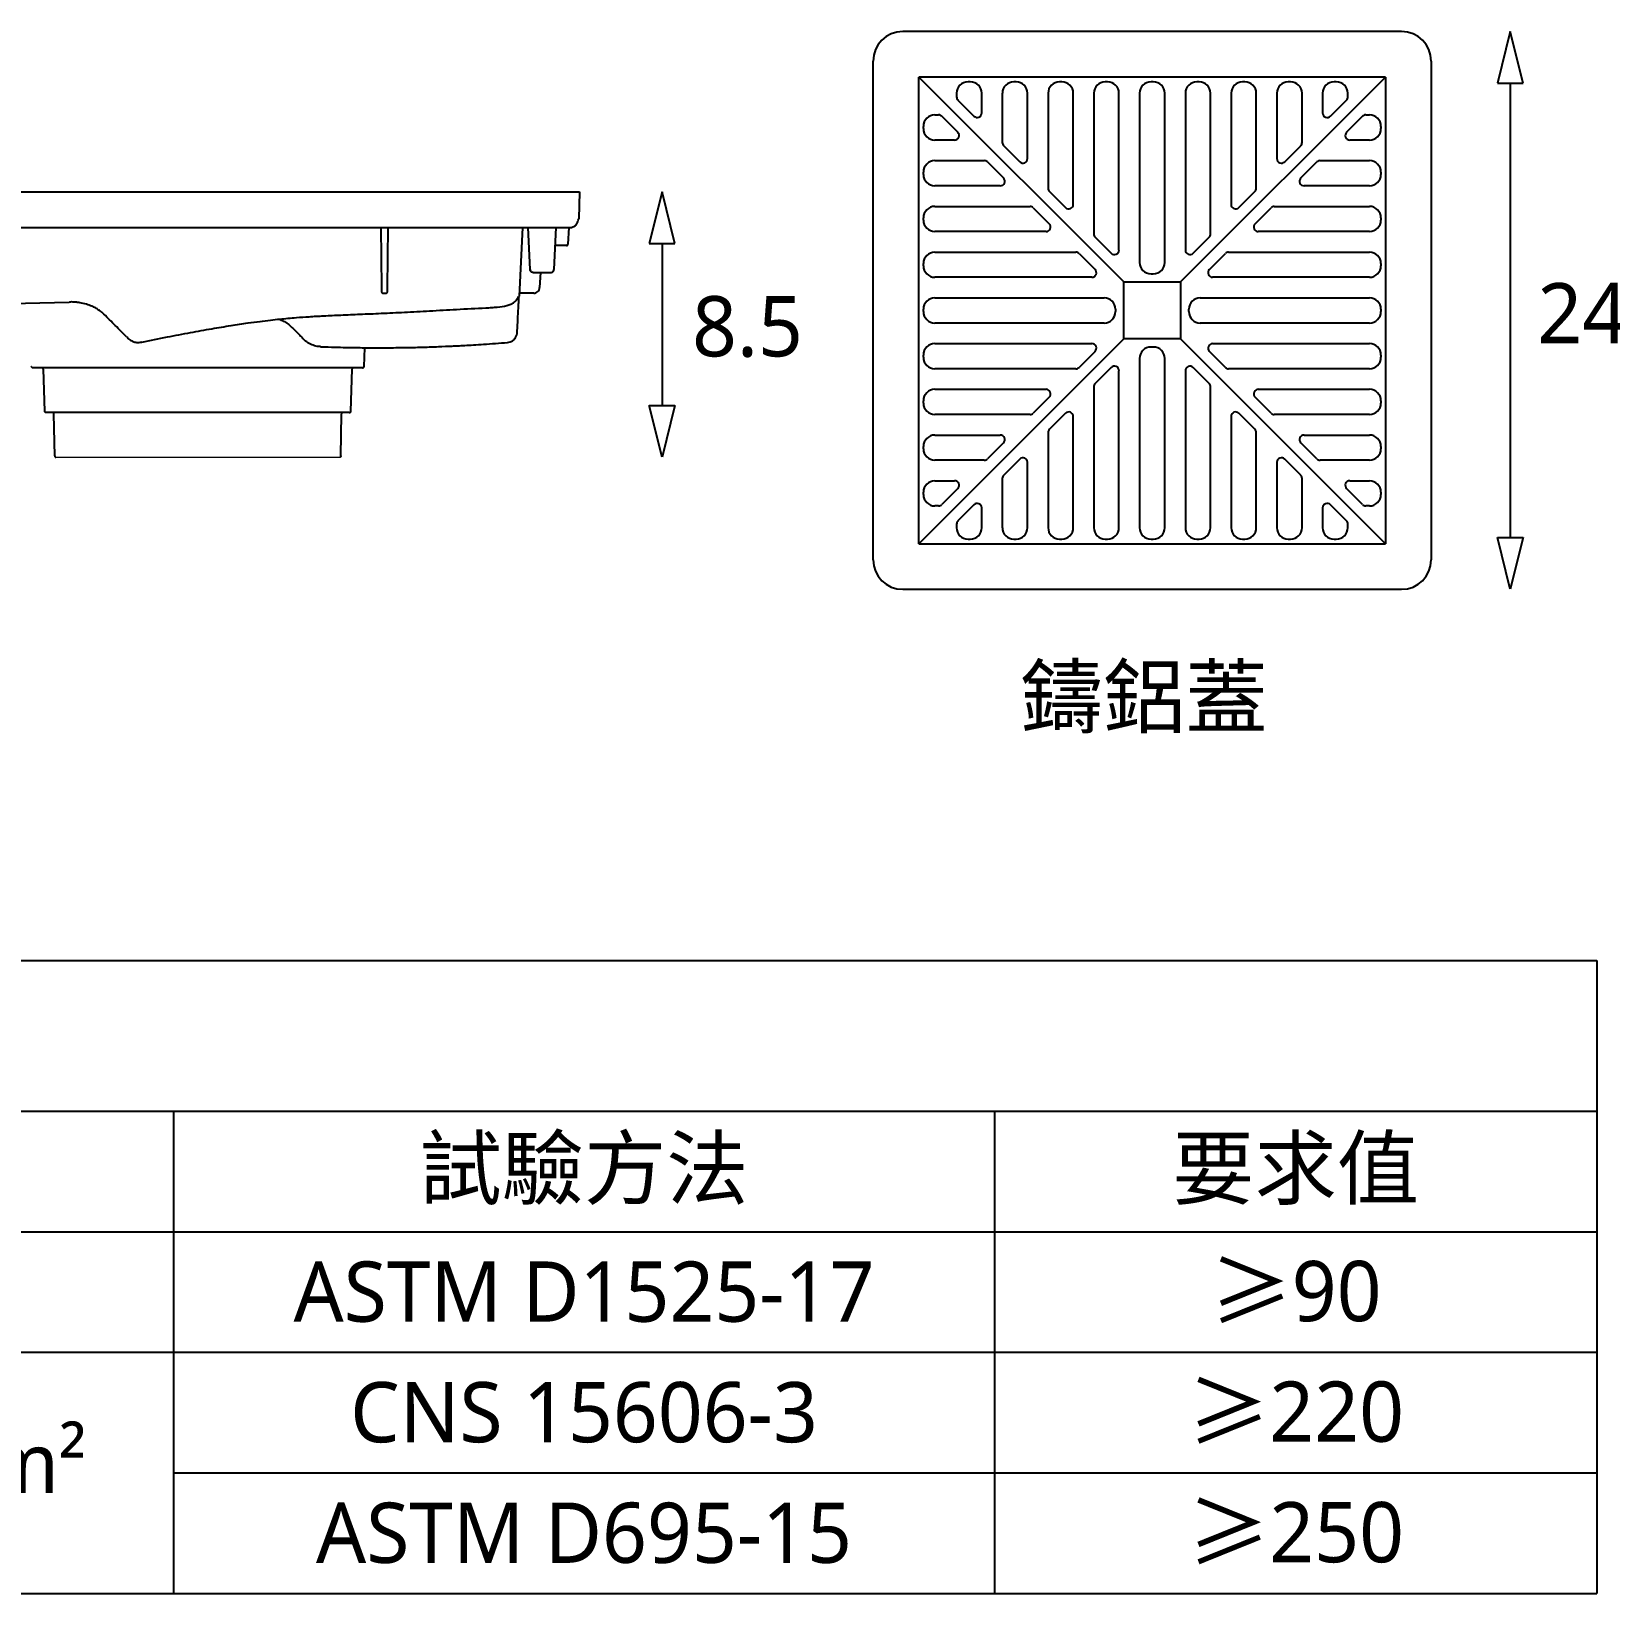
# Model space of a CAD drawing. Header units: millimetres. Extents: x 5208 to 9408, y 10 to 2980.
# Drawn here: x 6911 to 7435, y 971 to 1489 of the extents above; entities that cross this region are included whole.
import ezdxf

# ---------------------------------------------------------------- set-up
doc = ezdxf.new("R2010")
doc.units = ezdxf.units.MM
doc.styles.add('微軟正黑體-20', font='Microsoft JhengHei.ttf', dxfattribs={"height": 20})

msp = doc.modelspace()

# ---------------------------------------------------------------- linework, layer by layer
at = {"linetype": 'Continuous'}
for p, q in [((7365.72, 1489.25, -163.19), (7200.27, 1489.25, -163.19)), ((7190.47, 1314, -163.19), (7190.47, 1479.45, -163.19)), ((7375.52, 1479.45, -163.19), (7375.52, 1314, -163.19)), ((7205.58, 1319.3, -163.19), (7205.58, 1474.14, -163.19)), ((7360.41, 1474.14, -163.19), (7205.58, 1474.14, -163.19)), ((7360.41, 1474.14, -163.19), (7360.41, 1319.3, -163.19)), ((7205.58, 1319.3, -163.19), (7360.41, 1319.3, -163.19)), ((7200.27, 1304.2, -163.19), (7365.72, 1304.2, -163.19))]:
    msp.add_line(p, q, dxfattribs=at)
for p, q in [((7401.76, 1489.25, -163.19), (7397.51, 1472.08, -163.19)), ((7406.01, 1472.08, -163.19), (7401.76, 1489.25, -163.19)), ((7205.58, 1474.14, -163.19), (7273.55, 1406.16, -163.19)), ((7222.68, 1472.58, -163.19), (7221.92, 1472.58, -163.19)), ((7237.85, 1472.58, -163.19), (7237.1, 1472.58, -163.19)), ((7253.03, 1472.58, -163.19), (7252.27, 1472.58, -163.19)), ((7268.2, 1472.58, -163.19), (7267.44, 1472.58, -163.19)), ((7283.37, 1472.58, -163.19), (7282.61, 1472.58, -163.19)), ((7292.43, 1406.16, -163.19), (7360.41, 1474.14, -163.19)), ((7298.54, 1472.58, -163.19), (7297.79, 1472.58, -163.19)), ((7313.72, 1472.58, -163.19), (7312.96, 1472.58, -163.19)), ((7328.89, 1472.58, -163.19), (7328.13, 1472.58, -163.19)), ((7344.06, 1472.58, -163.19), (7343.3, 1472.58, -163.19)), ((7397.51, 1472.08, -163.19), (7406.01, 1472.08, -163.19)), ((7401.76, 1472.08, -163.19), (7401.76, 1321.37, -163.19)), ((7218.13, 1468.79, -163.19), (7218.13, 1467.58, -163.19)), ((7218.57, 1466.5, -163.19), (7223.89, 1461.19, -163.19)), ((7226.48, 1462.27, -163.19), (7226.48, 1468.79, -163.19)), ((7233.3, 1468.79, -163.19), (7233.3, 1452.41, -163.19)), ((7241.65, 1447.09, -163.19), (7241.65, 1468.79, -163.19)), ((7248.48, 1468.79, -163.19), (7248.48, 1437.23, -163.19)), ((7256.82, 1431.92, -163.19), (7256.82, 1468.79, -163.19)), ((7263.65, 1468.79, -163.19), (7263.65, 1422.06, -163.19)), ((7271.99, 1416.75, -163.19), (7271.99, 1468.79, -163.19)), ((7278.82, 1468.79, -163.19), (7278.82, 1412.65, -163.19)), ((7287.17, 1412.65, -163.19), (7287.17, 1468.79, -163.19)), ((7293.99, 1468.79, -163.19), (7293.99, 1416.75, -163.19)), ((7302.34, 1422.06, -163.19), (7302.34, 1468.79, -163.19)), ((7309.17, 1468.79, -163.19), (7309.17, 1431.92, -163.19)), ((7317.51, 1437.23, -163.19), (7317.51, 1468.79, -163.19)), ((7324.34, 1468.79, -163.19), (7324.34, 1447.09, -163.19)), ((7332.68, 1452.41, -163.19), (7332.68, 1468.79, -163.19)), ((7339.51, 1468.79, -163.19), (7339.51, 1462.27, -163.19)), ((7342.1, 1461.19, -163.19), (7347.41, 1466.5, -163.19)), ((7347.86, 1467.58, -163.19), (7347.86, 1468.79, -163.19)), ((7210.92, 1461.58, -163.19), (7212.14, 1461.58, -163.19)), ((7213.21, 1461.14, -163.19), (7218.52, 1455.83, -163.19)), ((7347.47, 1455.83, -163.19), (7352.78, 1461.14, -163.19)), ((7353.85, 1461.58, -163.19), (7355.06, 1461.58, -163.19)), ((7207.13, 1457.03, -163.19), (7207.13, 1457.79, -163.19)), ((7358.86, 1457.79, -163.19), (7358.86, 1457.03, -163.19)), ((7217.45, 1453.24, -163.19), (7210.92, 1453.24, -163.19)), ((7233.75, 1451.33, -163.19), (7239.06, 1446.02, -163.19)), ((7326.93, 1446.02, -163.19), (7332.24, 1451.33, -163.19)), ((7355.06, 1453.24, -163.19), (7348.54, 1453.24, -163.19)), ((7210.92, 1446.41, -163.19), (7227.31, 1446.41, -163.19)), ((7228.38, 1445.97, -163.19), (7233.69, 1440.66, -163.19)), ((7332.29, 1440.66, -163.19), (7337.6, 1445.97, -163.19)), ((7338.68, 1446.41, -163.19), (7355.06, 1446.41, -163.19)), ((7207.13, 1441.86, -163.19), (7207.13, 1442.62, -163.19)), ((7358.86, 1442.62, -163.19), (7358.86, 1441.86, -163.19)), ((7120.48, 1436.11, -163.19), (7116.23, 1418.94, -163.19)), ((7124.73, 1418.94, -163.19), (7120.48, 1436.11, -163.19)), ((7232.62, 1438.07, -163.19), (7210.92, 1438.07, -163.19)), ((7248.92, 1436.16, -163.19), (7254.23, 1430.85, -163.19)), ((7311.76, 1430.85, -163.19), (7317.07, 1436.16, -163.19)), ((7355.06, 1438.07, -163.19), (7333.37, 1438.07, -163.19)), ((7210.92, 1431.24, -163.19), (7242.48, 1431.24, -163.19)), ((7243.56, 1430.8, -163.19), (7248.87, 1425.48, -163.19)), ((7317.12, 1425.48, -163.19), (7322.43, 1430.8, -163.19)), ((7323.5, 1431.24, -163.19), (7355.06, 1431.24, -163.19)), ((7207.13, 1426.69, -163.19), (7207.13, 1427.45, -163.19)), ((7358.86, 1427.45, -163.19), (7358.86, 1426.69, -163.19)), ((7116.23, 1418.94, -163.19), (7124.73, 1418.94, -163.19)), ((7120.48, 1418.94, -163.19), (7120.48, 1365.16, -163.19)), ((7247.79, 1422.89, -163.19), (7210.92, 1422.89, -163.19)), ((7264.09, 1420.99, -163.19), (7269.4, 1415.68, -163.19)), ((7296.58, 1415.68, -163.19), (7301.89, 1420.99, -163.19)), ((7355.06, 1422.89, -163.19), (7318.19, 1422.89, -163.19)), ((7210.92, 1416.07, -163.19), (7257.66, 1416.07, -163.19)), ((7258.73, 1415.62, -163.19), (7264.04, 1410.31, -163.19)), ((7301.95, 1410.31, -163.19), (7307.26, 1415.62, -163.19)), ((7308.33, 1416.07, -163.19), (7355.06, 1416.07, -163.19)), ((7207.13, 1411.52, -163.19), (7207.13, 1412.27, -163.19)), ((7262.97, 1407.72, -163.19), (7210.92, 1407.72, -163.19)), ((7282.61, 1408.86, -163.19), (7283.37, 1408.86, -163.19)), ((7355.06, 1407.72, -163.19), (7303.02, 1407.72, -163.19)), ((7358.86, 1412.27, -163.19), (7358.86, 1411.52, -163.19)), ((7273.55, 1406.16, -163.19), (7292.43, 1406.16, -163.19)), ((7273.55, 1387.28, -163.19), (7273.55, 1406.16, -163.19)), ((7292.43, 1406.16, -163.19), (7292.43, 1387.28, -163.19)), ((7207.13, 1396.34, -163.19), (7207.13, 1397.1, -163.19)), ((7210.92, 1400.89, -163.19), (7267.06, 1400.89, -163.19)), ((7270.85, 1397.1, -163.19), (7270.85, 1396.34, -163.19)), ((7295.13, 1396.34, -163.19), (7295.13, 1397.1, -163.19)), ((7298.92, 1400.89, -163.19), (7355.06, 1400.89, -163.19)), ((7358.86, 1397.1, -163.19), (7358.86, 1396.34, -163.19)), ((7267.06, 1392.55, -163.19), (7210.92, 1392.55, -163.19)), ((7355.06, 1392.55, -163.19), (7298.92, 1392.55, -163.19)), ((7205.58, 1319.3, -163.19), (7273.55, 1387.28, -163.19)), ((7292.43, 1387.28, -163.19), (7273.55, 1387.28, -163.19)), ((7292.43, 1387.28, -163.19), (7360.41, 1319.3, -163.19)), ((7207.13, 1381.17, -163.19), (7207.13, 1381.93, -163.19)), ((7210.92, 1385.72, -163.19), (7262.97, 1385.72, -163.19)), ((7264.04, 1383.13, -163.19), (7258.73, 1377.82, -163.19)), ((7283.37, 1384.58, -163.19), (7282.61, 1384.58, -163.19)), ((7307.26, 1377.82, -163.19), (7301.95, 1383.13, -163.19)), ((7303.02, 1385.72, -163.19), (7355.06, 1385.72, -163.19)), ((7358.86, 1381.93, -163.19), (7358.86, 1381.17, -163.19)), ((7257.66, 1377.38, -163.19), (7210.92, 1377.38, -163.19)), ((7269.4, 1377.77, -163.19), (7264.09, 1372.46, -163.19)), ((7271.99, 1324.65, -163.19), (7271.99, 1376.69, -163.19)), ((7278.82, 1380.79, -163.19), (7278.82, 1324.65, -163.19)), ((7287.17, 1324.65, -163.19), (7287.17, 1380.79, -163.19)), ((7293.99, 1376.69, -163.19), (7293.99, 1324.65, -163.19)), ((7301.89, 1372.46, -163.19), (7296.58, 1377.77, -163.19)), ((7355.06, 1377.38, -163.19), (7308.33, 1377.38, -163.19)), ((7263.65, 1371.38, -163.19), (7263.65, 1324.65, -163.19)), ((7302.34, 1324.65, -163.19), (7302.34, 1371.38, -163.19)), ((7207.13, 1366, -163.19), (7207.13, 1366.76, -163.19)), ((7210.92, 1370.55, -163.19), (7247.79, 1370.55, -163.19)), ((7248.87, 1367.96, -163.19), (7243.56, 1362.65, -163.19)), ((7322.43, 1362.65, -163.19), (7317.12, 1367.96, -163.19)), ((7318.19, 1370.55, -163.19), (7355.06, 1370.55, -163.19)), ((7358.86, 1366.76, -163.19), (7358.86, 1366, -163.19)), ((7120.48, 1347.99, -163.19), (7116.23, 1365.16, -163.19)), ((7116.23, 1365.16, -163.19), (7124.73, 1365.16, -163.19)), ((7124.73, 1365.16, -163.19), (7120.48, 1347.99, -163.19)), ((7242.48, 1362.2, -163.19), (7210.92, 1362.2, -163.19)), ((7254.23, 1362.6, -163.19), (7248.92, 1357.28, -163.19)), ((7256.82, 1324.65, -163.19), (7256.82, 1361.52, -163.19)), ((7309.17, 1361.52, -163.19), (7309.17, 1324.65, -163.19)), ((7317.07, 1357.28, -163.19), (7311.76, 1362.6, -163.19)), ((7355.06, 1362.2, -163.19), (7323.5, 1362.2, -163.19)), ((7210.92, 1355.38, -163.19), (7232.62, 1355.38, -163.19)), ((7248.48, 1356.21, -163.19), (7248.48, 1324.65, -163.19)), ((7317.51, 1324.65, -163.19), (7317.51, 1356.21, -163.19)), ((7333.37, 1355.38, -163.19), (7355.06, 1355.38, -163.19)), ((7207.13, 1350.83, -163.19), (7207.13, 1351.58, -163.19)), ((7233.69, 1352.79, -163.19), (7228.38, 1347.48, -163.19)), ((7337.6, 1347.48, -163.19), (7332.29, 1352.79, -163.19)), ((7358.86, 1351.58, -163.19), (7358.86, 1350.83, -163.19)), ((7227.31, 1347.03, -163.19), (7210.92, 1347.03, -163.19)), ((7239.06, 1347.42, -163.19), (7233.75, 1342.11, -163.19)), ((7241.65, 1324.65, -163.19), (7241.65, 1346.35, -163.19)), ((7324.34, 1346.35, -163.19), (7324.34, 1324.65, -163.19)), ((7332.24, 1342.11, -163.19), (7326.93, 1347.42, -163.19)), ((7355.06, 1347.03, -163.19), (7338.68, 1347.03, -163.19)), ((7210.92, 1340.2, -163.19), (7217.45, 1340.2, -163.19)), ((7233.3, 1341.04, -163.19), (7233.3, 1324.65, -163.19)), ((7332.68, 1324.65, -163.19), (7332.68, 1341.04, -163.19)), ((7348.54, 1340.2, -163.19), (7355.06, 1340.2, -163.19)), ((7207.13, 1335.65, -163.19), (7207.13, 1336.41, -163.19)), ((7218.52, 1337.61, -163.19), (7213.21, 1332.3, -163.19)), ((7352.78, 1332.3, -163.19), (7347.47, 1337.61, -163.19)), ((7358.86, 1336.41, -163.19), (7358.86, 1335.65, -163.19)), ((7212.14, 1331.86, -163.19), (7210.92, 1331.86, -163.19)), ((7223.89, 1332.25, -163.19), (7218.57, 1326.94, -163.19)), ((7226.48, 1324.65, -163.19), (7226.48, 1331.18, -163.19)), ((7339.51, 1331.18, -163.19), (7339.51, 1324.65, -163.19)), ((7347.41, 1326.94, -163.19), (7342.1, 1332.25, -163.19)), ((7355.06, 1331.86, -163.19), (7353.85, 1331.86, -163.19)), ((7218.13, 1325.87, -163.19), (7218.13, 1324.65, -163.19)), ((7347.86, 1324.65, -163.19), (7347.86, 1325.87, -163.19)), ((7221.92, 1320.86, -163.19), (7222.68, 1320.86, -163.19)), ((7237.1, 1320.86, -163.19), (7237.85, 1320.86, -163.19)), ((7252.27, 1320.86, -163.19), (7253.03, 1320.86, -163.19)), ((7267.44, 1320.86, -163.19), (7268.2, 1320.86, -163.19)), ((7282.61, 1320.86, -163.19), (7283.37, 1320.86, -163.19)), ((7297.79, 1320.86, -163.19), (7298.54, 1320.86, -163.19)), ((7312.96, 1320.86, -163.19), (7313.72, 1320.86, -163.19)), ((7328.13, 1320.86, -163.19), (7328.89, 1320.86, -163.19)), ((7343.3, 1320.86, -163.19), (7344.06, 1320.86, -163.19)), ((7401.76, 1304.2, -163.19), (7397.51, 1321.37, -163.19)), ((7397.51, 1321.37, -163.19), (7406.01, 1321.37, -163.19)), ((7406.01, 1321.37, -163.19), (7401.76, 1304.2, -163.19)), ((6580.42, 1181.07), (7430.42, 1181.07)), ((7430.42, 1181.07), (7430.42, 971.07)), ((6580.42, 1131.07), (7430.42, 1131.07)), ((6958.44, 1131.07), (6958.44, 971.07)), ((7230.72, 1131.07), (7230.72, 971.07)), ((6580.42, 1091.07), (7430.42, 1091.07)), ((6580.42, 1051.07), (7430.42, 1051.07)), ((6958.44, 1011.07), (7430.42, 1011.07)), ((6580.42, 971.07), (7430.42, 971.07))]:
    msp.add_line(p, q)
at = {"linetype": 'Continuous', "lineweight": 25}
for p, q in [((6852.12, 1436.11, -163.19), (7080.91, 1436.11, -163.19)), ((7093.05, 1436.11, -163.19), (7092.81, 1427.11, -163.19)), ((6852.35, 1424.22, -163.19), (7080.68, 1424.22, -163.19)), ((7027.24, 1424.22, -163.19), (7027.41, 1404.33, -163.19)), ((7029.43, 1404.33, -163.19), (7029.6, 1424.22, -163.19)), ((7074.23, 1424.22, -163.19), (7073.03, 1401.41, -163.19)), ((7075.93, 1424.22, -163.19), (7076.66, 1410.3, -163.19)), ((7084.64, 1410.3, -163.19), (7085.37, 1424.22, -163.19)), ((7089.55, 1424.22, -163.19), (7089.26, 1418.68, -163.19)), ((7089.84, 1424.22, -163.19), (7090.41, 1424.28, -163.19)), ((7090.41, 1424.28, -163.19), (7090.87, 1424.41, -163.19)), ((7076.81, 1410.3, -163.19), (7076.66, 1410.3, -163.19)), ((7077.65, 1409.36, -163.19), (7077.3, 1409.44, -163.19)), ((7080.13, 1409.36, -163.19), (7079.87, 1404.31, -163.19)), ((7083.65, 1409.36, -163.19), (7083.98, 1409.43, -163.19)), ((7083.98, 1409.42, -163.19), (7084.01, 1409.44, -163.19)), ((7027.42, 1402.92, -163.19), (7027.43, 1402.83, -163.19)), ((7027.43, 1402.83, -163.19), (7027.46, 1402.74, -163.19)), ((7027.92, 1402.47, -163.19), (7028.92, 1402.47, -163.19)), ((7029.38, 1402.75, -163.19), (7029.4, 1402.83, -163.19)), ((7029.4, 1402.83, -163.19), (7029.41, 1402.92, -163.19)), ((7077.89, 1402.43, -163.19), (7073.09, 1402.43, -163.19)), ((6871.22, 1398.13, -163.19), (6923.9, 1399.51, -163.19)), ((6947.1, 1386.1, -163.19), (6947.99, 1386.25, -163.19)), ((6947.1, 1386.14, -163.19), (6948, 1386.22, -163.19)), ((6948, 1386.22, -163.19), (6947.26, 1386.13, -163.19)), ((7021.65, 1378.15, -163.19), (7021.87, 1384.36, -163.19)), ((6915.79, 1363.29, -163.19), (6915.3, 1377.19, -163.19)), ((7017.24, 1363.29, -163.19), (7017.73, 1377.19, -163.19)), ((6919.06, 1348.44, -163.19), (6918.82, 1362.33, -163.19)), ((7013.97, 1348.44, -163.19), (7014.21, 1362.33, -163.19))]:
    msp.add_line(p, q, dxfattribs=at)
at = {"linetype": 'Continuous', "lineweight": 18}
msp.add_line((6919.38, 1347.99, -163.19), (7013.66, 1347.99, -163.19), dxfattribs=at)
at = {"linetype": 'Continuous'}
for centre, start, end in [((7200.27, 1479.45, -163.19), 90, 180), ((7365.72, 1479.45, -163.19), 0, 90), ((7200.27, 1314, -163.19), 180, 270), ((7365.72, 1314, -163.19), 270, 0)]:
    msp.add_arc(centre, 9.8, start, end, dxfattribs=at)
for centre, radius, start, end in [((7221.92, 1468.79, -163.19), 3.79, 90, 180), ((7222.68, 1468.79, -163.19), 3.79, 0, 90), ((7237.1, 1468.79, -163.19), 3.79, 90, 180), ((7237.85, 1468.79, -163.19), 3.79, 0, 90), ((7252.27, 1468.79, -163.19), 3.79, 90, 180), ((7253.03, 1468.79, -163.19), 3.79, 0, 90), ((7267.44, 1468.79, -163.19), 3.79, 90, 180), ((7268.2, 1468.79, -163.19), 3.79, 0, 90), ((7282.61, 1468.79, -163.19), 3.79, 90, 180), ((7283.37, 1468.79, -163.19), 3.79, 0, 90), ((7297.79, 1468.79, -163.19), 3.79, 90, 180), ((7298.54, 1468.79, -163.19), 3.79, 360, 90), ((7312.96, 1468.79, -163.19), 3.79, 90, 180), ((7313.72, 1468.79, -163.19), 3.79, 0, 90), ((7328.13, 1468.79, -163.19), 3.79, 90, 180), ((7328.89, 1468.79, -163.19), 3.79, 0, 90), ((7343.3, 1468.79, -163.19), 3.79, 90, 180), ((7344.06, 1468.79, -163.19), 3.79, 0, 90), ((7219.65, 1467.58, -163.19), 1.52, 180, 225), ((7346.34, 1467.58, -163.19), 1.52, 315, 0), ((7210.92, 1457.79, -163.19), 3.79, 90, 180), ((7212.14, 1460.07, -163.19), 1.52, 45, 90), ((7224.96, 1462.27, -163.19), 1.52, 225, 0), ((7341.03, 1462.27, -163.19), 1.52, 180, 315), ((7353.85, 1460.07, -163.19), 1.52, 90, 135), ((7355.06, 1457.79, -163.19), 3.79, 0, 90), ((7210.92, 1457.03, -163.19), 3.79, 180, 270), ((7217.45, 1454.76, -163.19), 1.52, 270, 45), ((7348.54, 1454.76, -163.19), 1.52, 135, 270), ((7355.06, 1457.03, -163.19), 3.79, 270, 0), ((7234.82, 1452.41, -163.19), 1.52, 180, 225), ((7331.17, 1452.41, -163.19), 1.52, 315, 360), ((7210.92, 1442.62, -163.19), 3.79, 90, 180), ((7227.31, 1444.9, -163.19), 1.52, 45, 90), ((7240.13, 1447.09, -163.19), 1.52, 225, 360), ((7325.86, 1447.09, -163.19), 1.52, 180, 315), ((7338.68, 1444.9, -163.19), 1.52, 90, 135), ((7355.06, 1442.62, -163.19), 3.79, 0, 90), ((7210.92, 1441.86, -163.19), 3.79, 180, 270), ((7232.62, 1439.58, -163.19), 1.52, 270, 45), ((7333.37, 1439.58, -163.19), 1.52, 135, 270), ((7355.06, 1441.86, -163.19), 3.79, 270, 0), ((7249.99, 1437.23, -163.19), 1.52, 180, 225), ((7315.99, 1437.23, -163.19), 1.52, 315, 0), ((7210.92, 1427.45, -163.19), 3.79, 90, 180), ((7242.48, 1429.72, -163.19), 1.52, 45, 90), ((7255.3, 1431.92, -163.19), 1.52, 225, 0), ((7310.68, 1431.92, -163.19), 1.52, 180, 315), ((7323.5, 1429.72, -163.19), 1.52, 90, 135), ((7355.06, 1427.45, -163.19), 3.79, 0, 90), ((7210.92, 1426.69, -163.19), 3.79, 180, 270), ((7247.79, 1424.41, -163.19), 1.52, 270, 45), ((7318.19, 1424.41, -163.19), 1.52, 135, 270), ((7355.06, 1426.69, -163.19), 3.79, 270, 0), ((7265.17, 1422.06, -163.19), 1.52, 180, 225), ((7300.82, 1422.06, -163.19), 1.52, 315, 0), ((7210.92, 1412.27, -163.19), 3.79, 90, 180), ((7257.66, 1414.55, -163.19), 1.52, 45, 90), ((7270.48, 1416.75, -163.19), 1.52, 225, 0), ((7295.51, 1416.75, -163.19), 1.52, 180, 315), ((7308.33, 1414.55, -163.19), 1.52, 90, 135), ((7355.06, 1412.27, -163.19), 3.79, 0, 90), ((7210.92, 1411.52, -163.19), 3.79, 180, 270), ((7262.97, 1409.24, -163.19), 1.52, 270, 45), ((7282.61, 1412.65, -163.19), 3.79, 180, 270), ((7283.37, 1412.65, -163.19), 3.79, 270, 0), ((7303.02, 1409.24, -163.19), 1.52, 135, 270), ((7355.06, 1411.52, -163.19), 3.79, 270, 0), ((7210.92, 1397.1, -163.19), 3.79, 90, 180), ((7267.06, 1397.1, -163.19), 3.79, 0, 90), ((7298.92, 1397.1, -163.19), 3.79, 90, 180), ((7355.06, 1397.1, -163.19), 3.79, 0, 90), ((7210.92, 1396.34, -163.19), 3.79, 180, 270), ((7267.06, 1396.34, -163.19), 3.79, 270, 0), ((7298.92, 1396.34, -163.19), 3.79, 180, 270), ((7355.06, 1396.34, -163.19), 3.79, 270, 0), ((7210.92, 1381.93, -163.19), 3.79, 90, 180), ((7262.97, 1384.2, -163.19), 1.52, 315, 90), ((7282.61, 1380.79, -163.19), 3.79, 90, 180), ((7283.37, 1380.79, -163.19), 3.79, 0, 90), ((7303.02, 1384.2, -163.19), 1.52, 90, 225), ((7355.06, 1381.93, -163.19), 3.79, 0, 90), ((7210.92, 1381.17, -163.19), 3.79, 180, 270), ((7257.66, 1378.89, -163.19), 1.52, 270, 315), ((7270.48, 1376.69, -163.19), 1.52, 0, 135), ((7295.51, 1376.69, -163.19), 1.52, 45, 180), ((7308.33, 1378.89, -163.19), 1.52, 225, 270), ((7355.06, 1381.17, -163.19), 3.79, 270, 0), ((7265.17, 1371.38, -163.19), 1.52, 135, 180), ((7300.82, 1371.38, -163.19), 1.52, 360, 45), ((7210.92, 1366.76, -163.19), 3.79, 90, 180), ((7210.92, 1366, -163.19), 3.79, 180, 270), ((7247.79, 1369.03, -163.19), 1.52, 315, 90), ((7318.19, 1369.03, -163.19), 1.52, 90, 225), ((7355.06, 1366.76, -163.19), 3.79, 0, 90), ((7355.06, 1366, -163.19), 3.79, 270, 360), ((7242.48, 1363.72, -163.19), 1.52, 270, 315), ((7255.3, 1361.52, -163.19), 1.52, 360, 135), ((7310.68, 1361.52, -163.19), 1.52, 45, 180), ((7323.5, 1363.72, -163.19), 1.52, 225, 270), ((7210.92, 1351.58, -163.19), 3.79, 90, 180), ((7232.62, 1353.86, -163.19), 1.52, 315, 90), ((7249.99, 1356.21, -163.19), 1.52, 135, 180), ((7315.99, 1356.21, -163.19), 1.52, 360, 45), ((7333.37, 1353.86, -163.19), 1.52, 90, 225), ((7355.06, 1351.58, -163.19), 3.79, 0, 90), ((7210.92, 1350.83, -163.19), 3.79, 180, 270), ((7355.06, 1350.83, -163.19), 3.79, 270, 0), ((7227.31, 1348.55, -163.19), 1.52, 270, 315), ((7240.13, 1346.35, -163.19), 1.52, 360, 135), ((7325.86, 1346.35, -163.19), 1.52, 45, 180), ((7338.68, 1348.55, -163.19), 1.52, 225, 270), ((7210.92, 1336.41, -163.19), 3.79, 90, 180), ((7217.45, 1338.69, -163.19), 1.52, 315, 90), ((7234.82, 1341.04, -163.19), 1.52, 135, 180), ((7331.17, 1341.04, -163.19), 1.52, 0, 45), ((7348.54, 1338.69, -163.19), 1.52, 90, 225), ((7355.06, 1336.41, -163.19), 3.79, 0, 90), ((7210.92, 1335.65, -163.19), 3.79, 180, 270), ((7355.06, 1335.65, -163.19), 3.79, 270, 0), ((7212.14, 1333.38, -163.19), 1.52, 270, 315), ((7224.96, 1331.18, -163.19), 1.52, 0, 135), ((7341.03, 1331.18, -163.19), 1.52, 45, 180), ((7353.85, 1333.38, -163.19), 1.52, 225, 270), ((7219.65, 1325.87, -163.19), 1.52, 135, 180), ((7221.92, 1324.65, -163.19), 3.79, 180, 270), ((7222.68, 1324.65, -163.19), 3.79, 270, 0), ((7237.1, 1324.65, -163.19), 3.79, 180, 270), ((7237.85, 1324.65, -163.19), 3.79, 270, 0), ((7252.27, 1324.65, -163.19), 3.79, 180, 270), ((7253.03, 1324.65, -163.19), 3.79, 270, 0), ((7267.44, 1324.65, -163.19), 3.79, 180, 270), ((7268.2, 1324.65, -163.19), 3.79, 270, 0), ((7282.61, 1324.65, -163.19), 3.79, 180, 270), ((7283.37, 1324.65, -163.19), 3.79, 270, 0), ((7297.79, 1324.65, -163.19), 3.79, 180, 270), ((7298.54, 1324.65, -163.19), 3.79, 270, 0), ((7312.96, 1324.65, -163.19), 3.79, 180, 270), ((7313.72, 1324.65, -163.19), 3.79, 270, 0), ((7328.13, 1324.65, -163.19), 3.79, 180, 270), ((7328.89, 1324.65, -163.19), 3.79, 270, 0), ((7343.3, 1324.65, -163.19), 3.79, 180, 270), ((7344.06, 1324.65, -163.19), 3.79, 270, 0), ((7346.34, 1325.87, -163.19), 1.52, 360, 45)]:
    msp.add_arc(centre, radius, start, end)
at = {"linetype": 'Continuous', "lineweight": 25}
for points, knots in [([(7080.92, 1436.11, -163.19), (7081.71, 1436.11, -163.19), (7082.51, 1436.11, -163.19), (7084.08, 1436.11, -163.19), (7084.85, 1436.11, -163.19), (7085.95, 1436.11, -163.19), (7086.31, 1436.11, -163.19), (7087.01, 1436.11, -163.19), (7087.35, 1436.11, -163.19), (7088.01, 1436.11, -163.19), (7088.33, 1436.11, -163.19), (7088.95, 1436.11, -163.19), (7089.24, 1436.11, -163.19), (7090.09, 1436.11, -163.19), (7090.58, 1436.11, -163.19), (7091.45, 1436.11, -163.19), (7091.82, 1436.11, -163.19), (7092.43, 1436.11, -163.19), (7092.66, 1436.11, -163.19), (7092.89, 1436.11, -163.19), (7092.95, 1436.11, -163.19), (7093.03, 1436.11, -163.19), (7093.05, 1436.11, -163.19), (7093.05, 1436.11, -163.19)], [0, 0, 0, 0, 0.125, 0.125, 0.25, 0.25, 0.3125, 0.3125, 0.375, 0.375, 0.4375, 0.4375, 0.5, 0.5, 0.625, 0.625, 0.75, 0.75, 0.875, 0.875, 0.9375, 0.9375, 1, 1, 1, 1]), ([(7080.68, 1424.22, -163.19), (7083.08, 1424.22, -163.19), (7085.47, 1424.22, -163.19), (7088.85, 1424.22, -163.19), (7089.87, 1424.22, -163.19), (7089.84, 1424.22, -163.19)], [0, 0, 0, 0, 0.5, 0.5, 1, 1, 1, 1]), ([(7090.87, 1424.41, -163.19), (7091.13, 1424.53, -163.19), (7091.67, 1424.78, -163.19), (7092.26, 1425.45, -163.19), (7092.6, 1426.26, -163.19), (7092.58, 1426.82, -163.19), (7092.81, 1427.11, -163.19)], [0.0143652, 0.0143652, 0.0143652, 0.0143652, 0.2484527, 0.5041145, 0.7573826, 1, 1, 1, 1]), ([(7088.76, 1418.21, -163.19), (7088.67, 1418.21, -163.19), (7088.5, 1418.21, -163.19), (7087.12, 1418.21, -163.19), (7085.86, 1418.21, -163.19), (7085.08, 1418.21, -163.19), (7085.05, 1418.21, -163.19)], [0, 0, 0, 0, 0.329106, 0.658191, 0.98731, 1, 1, 1, 1]), ([(7088.76, 1418.21, -163.19), (7088.82, 1418.21, -163.19), (7088.88, 1418.22, -163.19), (7089, 1418.27, -163.19), (7089.05, 1418.31, -163.19), (7089.15, 1418.4, -163.19), (7089.19, 1418.45, -163.19), (7089.24, 1418.57, -163.19), (7089.25, 1418.63, -163.19), (7089.26, 1418.68, -163.19)], [0, 0, 0, 0, 0.25, 0.25, 0.5, 0.5, 0.75, 0.75, 1, 1, 1, 1]), ([(7076.98, 1409.65, -163.19), (7076.96, 1409.66, -163.19), (7076.83, 1409.75, -163.19), (7076.71, 1409.99, -163.19), (7076.68, 1410.2, -163.19), (7076.66, 1410.3, -163.19)], [0, 0, 0, 0, 0.130605, 0.581098, 1, 1, 1, 1]), ([(7076.74, 1410.3, -163.19), (7076.74, 1410.21, -163.19), (7076.74, 1410.03, -163.19), (7076.85, 1409.77, -163.19), (7077.04, 1409.55, -163.19), (7077.22, 1409.47, -163.19), (7077.3, 1409.43, -163.19)], [0, 0, 0, 0, 0.243618, 0.496859, 0.751958, 1, 1, 1, 1]), ([(7077.65, 1409.36, -163.19), (7077.65, 1409.36, -163.19), (7077.97, 1409.36, -163.19), (7079.09, 1409.36, -163.19), (7079.87, 1409.36, -163.19), (7081.43, 1409.36, -163.19), (7082.21, 1409.36, -163.19), (7083.32, 1409.36, -163.19), (7083.66, 1409.36, -163.19), (7083.65, 1409.36, -163.19)], [0, 0, 0, 0, 0.25, 0.25, 0.5, 0.5, 0.75, 0.75, 1, 1, 1, 1]), ([(7083.97, 1409.42, -163.19), (7084.06, 1409.46, -163.19), (7084.25, 1409.54, -163.19), (7084.44, 1409.76, -163.19), (7084.56, 1410.03, -163.19), (7084.56, 1410.21, -163.19), (7084.56, 1410.3, -163.19)], [0, 0, 0, 0, 0.247923, 0.50321, 0.75658, 1, 1, 1, 1]), ([(7084.31, 1409.65, -163.19), (7084.34, 1409.66, -163.19), (7084.46, 1409.75, -163.19), (7084.59, 1409.99, -163.19), (7084.62, 1410.2, -163.19), (7084.64, 1410.3, -163.19)], [0, 0, 0, 0, 0.1330575, 0.58228, 1, 1, 1, 1]), ([(7027.41, 1404.33, -163.19), (7027.42, 1403.95, -163.19), (7027.42, 1403.59, -163.19), (7027.42, 1403.07, -163.19), (7027.42, 1402.92, -163.19), (7027.42, 1402.92, -163.19)], [0, 0, 0, 0, 0.5, 0.5, 1, 1, 1, 1]), ([(7027.45, 1402.75, -163.19), (7027.48, 1402.71, -163.19), (7027.52, 1402.61, -163.19), (7027.64, 1402.52, -163.19), (7027.78, 1402.46, -163.19), (7027.87, 1402.46, -163.19), (7027.92, 1402.47, -163.19)], [0, 0, 0, 0, 0.2486668, 0.5046979, 0.7580151, 1, 1, 1, 1]), ([(7028.92, 1402.47, -163.19), (7028.97, 1402.46, -163.19), (7029.06, 1402.46, -163.19), (7029.2, 1402.52, -163.19), (7029.32, 1402.61, -163.19), (7029.36, 1402.71, -163.19), (7029.38, 1402.75, -163.19)], [0, 0, 0, 0, 0.241985, 0.495302, 0.751333, 1, 1, 1, 1]), ([(7029.41, 1402.92, -163.19), (7029.41, 1402.92, -163.19), (7029.41, 1403.07, -163.19), (7029.42, 1403.59, -163.19), (7029.42, 1403.95, -163.19), (7029.43, 1404.33, -163.19)], [0, 0, 0, 0, 0.5, 0.5, 1, 1, 1, 1]), ([(6935.39, 1395.49, -163.19), (6935.31, 1395.56, -163.19), (6935.16, 1395.7, -163.19), (6934.94, 1395.9, -163.19), (6934.63, 1396.16, -163.19), (6934.21, 1396.48, -163.19), (6933.5, 1396.98, -163.19), (6932.57, 1397.55, -163.19), (6931.22, 1398.21, -163.19), (6929.5, 1398.84, -163.19), (6927.77, 1399.24, -163.19), (6926.48, 1399.41, -163.19), (6925.84, 1399.47, -163.19), (6925.31, 1399.5, -163.19), (6924.67, 1399.53, -163.19), (6924.15, 1399.52, -163.19), (6923.91, 1399.51, -163.19)], [0, 0, 0, 0, 0.025049, 0.049165, 0.072331, 0.122616, 0.174144, 0.280835, 0.385588, 0.533972, 0.72067, 0.81251, 0.846563, 0.874964, 0.941609, 1, 1, 1, 1]), ([(6947.99, 1386.24, -163.19), (6950.79, 1386.81, -163.19), (6956.17, 1387.89, -163.19), (6963.9, 1389.34, -163.19), (6970.94, 1390.63, -163.19), (6977.29, 1391.69, -163.19), (6982.61, 1392.49, -163.19), (6986.99, 1393.08, -163.19), (6990.51, 1393.51, -163.19), (6993.61, 1393.85, -163.19), (6996.46, 1394.12, -163.19), (6999.67, 1394.4, -163.19), (7003.63, 1394.68, -163.19), (7008.54, 1394.96, -163.19), (7014.18, 1395.22, -163.19), (7020.53, 1395.48, -163.19), (7027.56, 1395.76, -163.19), (7035.24, 1396.14, -163.19), (7043.57, 1396.59, -163.19), (7052.58, 1397.09, -163.19), (7058.82, 1397.41, -163.19), (7062.05, 1397.58, -163.19)], [0, 0, 0, 0, 0.074788, 0.143302, 0.205619, 0.261648, 0.311443, 0.346203, 0.377124, 0.404209, 0.427553, 0.451937, 0.488519, 0.531339, 0.580432, 0.635828, 0.697526, 0.764207, 0.836844, 0.915426, 1, 1, 1, 1]), ([(7062.05, 1397.58, -163.19), (7062.71, 1397.61, -163.19), (7063.98, 1397.68, -163.19), (7066.35, 1397.88, -163.19), (7068.5, 1398.18, -163.19), (7070.34, 1398.78, -163.19), (7071.49, 1399.43, -163.19), (7072.39, 1400.27, -163.19), (7072.67, 1400.98, -163.19), (7072.81, 1401.33, -163.19)], [0, 0, 0, 0, 0.142902, 0.277498, 0.530391, 0.652511, 0.772549, 0.889303, 1, 1, 1, 1]), ([(7073.03, 1401.41, -163.19), (7073.03, 1401.38, -163.19), (7073.03, 1401.36, -163.19), (7072.81, 1401.33, -163.19), (7072.81, 1401.33, -163.19)], [0, 0, 0, 0, 0.980995, 1, 1, 1, 1]), ([(7072.83, 1397.53, -163.19), (7072.87, 1398.38, -163.19), (7072.94, 1399.63, -163.19), (7073, 1400.76, -163.19), (7073.02, 1401.14, -163.19), (7073.03, 1401.28, -163.19)], [0, 0, 0, 0, 0.55748, 0.8336579, 1, 1, 1, 1]), ([(6942.89, 1387.97, -163.19), (6942.26, 1388.59, -163.19), (6941.01, 1389.83, -163.19), (6939.14, 1391.71, -163.19), (6937.27, 1393.59, -163.19), (6936.02, 1394.85, -163.19), (6935.4, 1395.49, -163.19)], [0, 0, 0, 0, 0.248884, 0.498548, 0.748936, 1, 1, 1, 1]), ([(6993.25, 1393.8, -163.19), (6993.8, 1393.63, -163.19), (6994.91, 1393.27, -163.19), (6996.4, 1392.33, -163.19), (6997.29, 1391.52, -163.19), (6997.73, 1391.11, -163.19)], [0, 0, 0, 0, 0.322617, 0.660395, 1, 1, 1, 1]), ([(6942.88, 1387.97, -163.19), (6943.23, 1387.61, -163.19), (6943.93, 1386.91, -163.19), (6945.24, 1386.3, -163.19), (6946.33, 1386.05, -163.19), (6946.94, 1386.12, -163.19), (6947.1, 1386.14, -163.19)], [0, 0, 0, 0, 0.304549, 0.605082, 0.901227, 1, 1, 1, 1]), ([(6997.73, 1391.11, -163.19), (6997.91, 1390.94, -163.19), (6998.27, 1390.6, -163.19), (6998.79, 1390.08, -163.19), (6999.32, 1389.56, -163.19), (6999.84, 1389.03, -163.19), (7000.35, 1388.5, -163.19), (7000.86, 1387.97, -163.19), (7001.36, 1387.42, -163.19), (7001.7, 1387.06, -163.19), (7001.86, 1386.88, -163.19)], [0, 0, 0, 0, 0.123107, 0.246755, 0.370944, 0.495674, 0.620946, 0.746758, 0.87311, 1, 1, 1, 1]), ([(7007.11, 1384.73, -163.19), (7007.06, 1384.72, -163.19), (7006.44, 1384.67, -163.19), (7005.19, 1384.99, -163.19), (7003.44, 1385.64, -163.19), (7002.38, 1386.47, -163.19), (7001.85, 1386.88, -163.19)], [0, 0, 0, 0, 0.029332, 0.354748, 0.678719, 1, 1, 1, 1]), ([(7069.22, 1386.09, -163.19), (7069.52, 1386.14, -163.19), (7070.19, 1386.25, -163.19), (7071.13, 1386.79, -163.19), (7071.9, 1387.63, -163.19), (7072.3, 1388.53, -163.19), (7072.39, 1389.19, -163.19), (7072.4, 1389.4, -163.19), (7072.4, 1389.41, -163.19)], [0, 0, 0, 0, 0.183789, 0.395847, 0.631682, 0.844269, 0.991793, 1, 1, 1, 1]), ([(7072.4, 1389.41, -163.19), (7072.4, 1389.42, -163.19), (7072.41, 1389.44, -163.19), (7072.42, 1389.63, -163.19), (7072.43, 1389.89, -163.19), (7072.44, 1390.01, -163.19)], [0, 0, 0, 0, 0.194126, 0.599214, 1, 1, 1, 1]), ([(7007.11, 1384.71, -163.19), (7007.2, 1384.71, -163.19), (7008.84, 1384.64, -163.19), (7011.69, 1384.55, -163.19), (7015.38, 1384.46, -163.19), (7018.39, 1384.4, -163.19), (7021.04, 1384.37, -163.19), (7024.87, 1384.33, -163.19), (7029.91, 1384.34, -163.19), (7035.8, 1384.41, -163.19), (7041.27, 1384.54, -163.19), (7046.19, 1384.71, -163.19), (7049.97, 1384.87, -163.19), (7052.85, 1385.01, -163.19), (7055.21, 1385.13, -163.19), (7058.1, 1385.3, -163.19), (7061.5, 1385.52, -163.19), (7065.28, 1385.79, -163.19), (7067.87, 1385.99, -163.19), (7069.21, 1386.09, -163.19)], [0, 0, 0, 0, 0.004163, 0.074306, 0.130243, 0.172596, 0.211911, 0.251956, 0.348565, 0.445547, 0.52784, 0.608922, 0.682914, 0.712967, 0.752278, 0.801145, 0.859567, 0.927545, 1, 1, 1, 1]), ([(6911.88, 1377.67, -163.19), (6911.82, 1377.67, -163.19), (6911.76, 1377.68, -163.19), (6911.64, 1377.73, -163.19), (6911.58, 1377.76, -163.19), (6911.48, 1377.85, -163.19), (6911.45, 1377.91, -163.19), (6911.4, 1378.03, -163.19), (6911.38, 1378.09, -163.19), (6911.38, 1378.15, -163.19)], [0, 0, 0, 0, 0.25, 0.25, 0.5, 0.5, 0.75, 0.75, 1, 1, 1, 1]), ([(7021.16, 1377.67, -163.19), (7021.15, 1377.67, -163.19), (7021.15, 1377.67, -163.19), (7021.14, 1377.67, -163.19), (7021.11, 1377.67, -163.19), (7021.07, 1377.67, -163.19), (7021.02, 1377.67, -163.19), (7020.96, 1377.67, -163.19), (7020.89, 1377.67, -163.19), (7020.81, 1377.67, -163.19), (7020.72, 1377.67, -163.19), (7020.62, 1377.67, -163.19), (7020.51, 1377.67, -163.19), (7020.38, 1377.67, -163.19), (7020.25, 1377.67, -163.19), (7019.98, 1377.67, -163.19), (7019.54, 1377.67, -163.19), (7018.82, 1377.67, -163.19), (7017.98, 1377.67, -163.19), (7016.7, 1377.67, -163.19), (7014.78, 1377.67, -163.19), (7012.02, 1377.67, -163.19), (7008.82, 1377.67, -163.19), (7005.21, 1377.67, -163.19), (7001.24, 1377.67, -163.19), (6996.92, 1377.67, -163.19), (6992.31, 1377.67, -163.19), (6987.46, 1377.67, -163.19), (6982.4, 1377.67, -163.19), (6977.19, 1377.67, -163.19), (6971.88, 1377.67, -163.19), (6966.52, 1377.67, -163.19), (6961.15, 1377.67, -163.19), (6955.84, 1377.67, -163.19), (6950.63, 1377.67, -163.19), (6945.57, 1377.67, -163.19), (6940.72, 1377.67, -163.19), (6936.11, 1377.67, -163.19), (6931.79, 1377.67, -163.19), (6927.82, 1377.67, -163.19), (6924.21, 1377.67, -163.19), (6921.01, 1377.67, -163.19), (6918.25, 1377.67, -163.19), (6916.33, 1377.67, -163.19), (6915.05, 1377.67, -163.19), (6914.21, 1377.67, -163.19), (6913.49, 1377.67, -163.19), (6912.99, 1377.67, -163.19), (6912.65, 1377.67, -163.19), (6912.42, 1377.67, -163.19), (6912.23, 1377.67, -163.19), (6912.08, 1377.67, -163.19), (6911.97, 1377.67, -163.19), (6911.9, 1377.67, -163.19), (6911.88, 1377.67, -163.19), (6911.88, 1377.67, -163.19)], [0, 0, 0, 0, 0.004472, 0.00894, 0.013406, 0.017871, 0.022336, 0.026801, 0.031267, 0.035735, 0.040207, 0.044683, 0.049163, 0.053649, 0.058142, 0.062642, 0.078356, 0.094008, 0.109636, 0.125278, 0.156533, 0.187895, 0.219253, 0.250512, 0.281767, 0.313129, 0.344487, 0.375747, 0.407001, 0.438364, 0.469722, 0.500981, 0.532235, 0.563598, 0.594956, 0.626215, 0.65747, 0.688832, 0.72019, 0.751449, 0.782704, 0.814066, 0.845424, 0.876683, 0.892322, 0.907948, 0.923602, 0.939319, 0.948029, 0.956714, 0.965382, 0.974038, 0.982688, 0.99134, 1, 1, 1, 1]), ([(6915.3, 1377.19, -163.19), (6915.29, 1377.26, -163.19), (6915.28, 1377.38, -163.19), (6915.2, 1377.47, -163.19), (6915, 1377.67, -163.19)], [0, 0, 0, 0, 0.5401858, 0.9422871, 0.9422871, 0.9422871, 0.9422871]), ([(7017.73, 1377.19, -163.19), (7017.74, 1377.26, -163.19), (7017.75, 1377.38, -163.19), (7017.84, 1377.47, -163.19), (7018.03, 1377.67, -163.19)], [0, 0, 0, 0, 0.5401858, 0.9422871, 0.9422871, 0.9422871, 0.9422871]), ([(7021.16, 1377.67, -163.19), (7021.21, 1377.67, -163.19), (7021.27, 1377.68, -163.19), (7021.39, 1377.73, -163.19), (7021.45, 1377.76, -163.19), (7021.55, 1377.85, -163.19), (7021.59, 1377.91, -163.19), (7021.64, 1378.03, -163.19), (7021.65, 1378.09, -163.19), (7021.65, 1378.15, -163.19)], [0, 0, 0, 0, 0.25, 0.25, 0.5, 0.5, 0.75, 0.75, 1, 1, 1, 1]), ([(6916.28, 1362.81, -163.19), (6916.23, 1362.81, -163.19), (6916.16, 1362.82, -163.19), (6916.04, 1362.87, -163.19), (6915.99, 1362.9, -163.19), (6915.89, 1363, -163.19), (6915.85, 1363.05, -163.19), (6915.8, 1363.17, -163.19), (6915.79, 1363.23, -163.19), (6915.79, 1363.29, -163.19)], [0, 0, 0, 0, 0.25, 0.25, 0.5, 0.5, 0.75, 0.75, 1, 1, 1, 1]), ([(7016.75, 1362.81, -163.19), (7016.75, 1362.81, -163.19), (7016.75, 1362.81, -163.19), (7016.73, 1362.81, -163.19), (7016.71, 1362.81, -163.19), (7016.67, 1362.81, -163.19), (7016.63, 1362.81, -163.19), (7016.57, 1362.81, -163.19), (7016.51, 1362.81, -163.19), (7016.43, 1362.81, -163.19), (7016.35, 1362.81, -163.19), (7016.26, 1362.81, -163.19), (7016.15, 1362.81, -163.19), (7016.04, 1362.81, -163.19), (7015.92, 1362.81, -163.19), (7015.52, 1362.81, -163.19), (7014.66, 1362.81, -163.19), (7013, 1362.81, -163.19), (7010.89, 1362.81, -163.19), (7008.35, 1362.81, -163.19), (7005.41, 1362.81, -163.19), (7002.09, 1362.81, -163.19), (6998.44, 1362.81, -163.19), (6994.47, 1362.81, -163.19), (6990.23, 1362.81, -163.19), (6985.77, 1362.81, -163.19), (6981.12, 1362.81, -163.19), (6976.33, 1362.81, -163.19), (6971.44, 1362.81, -163.19), (6966.52, 1362.81, -163.19), (6961.59, 1362.81, -163.19), (6956.7, 1362.81, -163.19), (6951.91, 1362.81, -163.19), (6947.26, 1362.81, -163.19), (6942.8, 1362.81, -163.19), (6938.56, 1362.81, -163.19), (6934.59, 1362.81, -163.19), (6930.94, 1362.81, -163.19), (6927.62, 1362.81, -163.19), (6924.68, 1362.81, -163.19), (6922.14, 1362.81, -163.19), (6920.03, 1362.81, -163.19), (6918.37, 1362.81, -163.19), (6917.46, 1362.81, -163.19), (6916.99, 1362.81, -163.19), (6916.78, 1362.81, -163.19), (6916.61, 1362.81, -163.19), (6916.47, 1362.81, -163.19), (6916.37, 1362.81, -163.19), (6916.3, 1362.81, -163.19), (6916.29, 1362.81, -163.19), (6916.28, 1362.81, -163.19)], [0, 0, 0, 0, 0.004472, 0.00894, 0.013407, 0.017872, 0.022336, 0.026801, 0.031268, 0.035736, 0.040208, 0.044684, 0.049165, 0.053651, 0.058144, 0.062645, 0.094001, 0.125264, 0.156519, 0.187884, 0.219242, 0.250503, 0.281758, 0.313123, 0.344481, 0.375742, 0.406997, 0.438362, 0.469721, 0.500981, 0.532237, 0.563601, 0.59496, 0.62622, 0.657476, 0.68884, 0.720199, 0.751459, 0.782715, 0.814079, 0.845438, 0.876698, 0.907954, 0.939317, 0.948027, 0.956713, 0.965381, 0.974037, 0.982688, 0.99134, 1, 1, 1, 1]), ([(6918.82, 1362.33, -163.19), (6918.82, 1362.38, -163.19), (6918.81, 1362.45, -163.19), (6918.76, 1362.57, -163.19), (6918.72, 1362.62, -163.19), (6918.63, 1362.72, -163.19), (6918.57, 1362.75, -163.19), (6918.45, 1362.8, -163.19), (6918.39, 1362.81, -163.19), (6918.33, 1362.81, -163.19)], [0, 0, 0, 0, 0.25, 0.25, 0.5, 0.5, 0.75, 0.75, 1, 1, 1, 1]), ([(7014.21, 1362.33, -163.19), (7014.22, 1362.4, -163.19), (7014.23, 1362.52, -163.19), (7014.31, 1362.61, -163.19), (7014.5, 1362.81, -163.19)], [0, 0, 0, 0, 0.5770533, 0.9812483, 0.9812483, 0.9812483, 0.9812483]), ([(7016.75, 1362.81, -163.19), (7016.81, 1362.81, -163.19), (7016.87, 1362.82, -163.19), (7016.99, 1362.87, -163.19), (7017.04, 1362.9, -163.19), (7017.14, 1363, -163.19), (7017.18, 1363.05, -163.19), (7017.23, 1363.17, -163.19), (7017.24, 1363.23, -163.19), (7017.24, 1363.29, -163.19)], [0, 0, 0, 0, 0.25, 0.25, 0.5, 0.5, 0.75, 0.75, 1, 1, 1, 1]), ([(6919.07, 1348.44, -163.19), (6919.07, 1348.37, -163.19), (6919.1, 1348.23, -163.19), (6919.22, 1348.07, -163.19), (6919.34, 1348.01, -163.19), (6919.38, 1347.99, -163.19)], [0, 0, 0, 0, 0.356196, 0.740545, 1, 1, 1, 1]), ([(7013.97, 1348.44, -163.19), (7013.97, 1348.38, -163.19), (7013.95, 1348.32, -163.19), (7013.9, 1348.2, -163.19), (7013.87, 1348.14, -163.19), (7013.77, 1348.05, -163.19), (7013.72, 1348.02, -163.19), (7013.66, 1347.99, -163.19)], [0, 0, 0, 0, 0.25, 0.25, 0.5, 0.5, 0.7392762, 0.7392762, 0.7392762, 0.7392762])]:
    msp.add_open_spline(points, degree=3, knots=knots, dxfattribs=at)
for points in [[(7077.89, 1402.43, -163.19), (7078.12, 1402.43, -163.19), (7078.61, 1402.51, -163.19), (7079.29, 1402.94, -163.19), (7079.75, 1403.6, -163.19), (7079.86, 1404.08, -163.19), (7079.87, 1404.31, -163.19)], [(7072.44, 1390.01, -163.19), (7072.57, 1392.5, -163.19), (7072.7, 1395.01, -163.19), (7072.83, 1397.53, -163.19)], [(6915.79, 1363.29, -163.19), (6915.79, 1363.29, -163.19), (6915.79, 1363.29, -163.19), (6915.79, 1363.29, -163.19)], [(6918.82, 1362.33, -163.19), (6918.82, 1362.33, -163.19), (6918.82, 1362.33, -163.19), (6918.82, 1362.33, -163.19)], [(6919.07, 1348.44, -163.19), (6919.06, 1348.44, -163.19), (6919.06, 1348.44, -163.19), (6919.06, 1348.44, -163.19)]]:
    msp.add_open_spline(points, degree=3, dxfattribs=at)

# ---------------------------------------------------------------- texts
at = {"style": '微軟正黑體-20'}
for s, p in [('24.5', (7410.73, 1385.8, -163.19)), ('8.5', (7130.4, 1381.46, -163.19))]:
    msp.add_text(s, height=20, dxfattribs=at).set_placement(p)
at = {"char_height": 20, "attachment_point": 5, "style": '微軟正黑體-20'}
for s, insert, width in [('{\\fMicrosoft JhengHei|b0|i0|c136|p34;鑄鋁蓋}', (7280.31, 1267.49), 153.7636), ('{\\fMicrosoft JhengHei|b0|i0|c136|p34;試驗方法}', (7094.58, 1111.07), 266.043), ('{\\fMicrosoft JhengHei|b0|i0|c136|p34;要求值}', (7330.57, 1111.07), 193.4578), ('{\\fMicrosoft JhengHei|b0|i0|c136|p34;ASTM D1525-17}', (7094.58, 1071.07), 266.043), ('{\\fSimSun|b0|i0|c134|p2;≥\\fMicrosoft JhengHei|b0|i0|c136|p34;90}', (7330.57, 1071.07), 193.4578), ('{\\fMicrosoft JhengHei|b0|i0|c136|p34;CNS 15606-3}', (7094.58, 1031.07), 266.043), ('{\\fSimSun|b0|i0|c134|p2;≥\\fMicrosoft JhengHei|b0|i0|c136|p34;220}', (7330.57, 1031.07), 193.4578), ('{\\fMicrosoft JhengHei|b0|i0|c136|p34;kgf/cm}²', (6882.31, 1011.07), 146.0313), ('{\\fMicrosoft JhengHei|b0|i0|c136|p34;ASTM D695-15}', (7094.58, 991.07), 266.043), ('{\\fSimSun|b0|i0|c134|p2;≥\\fMicrosoft JhengHei|b0|i0|c136|p34;250}', (7330.57, 991.07), 193.4578)]:
    msp.add_mtext(s, dxfattribs=dict(at, insert=insert, width=width))

doc.saveas('drawing.dxf')
